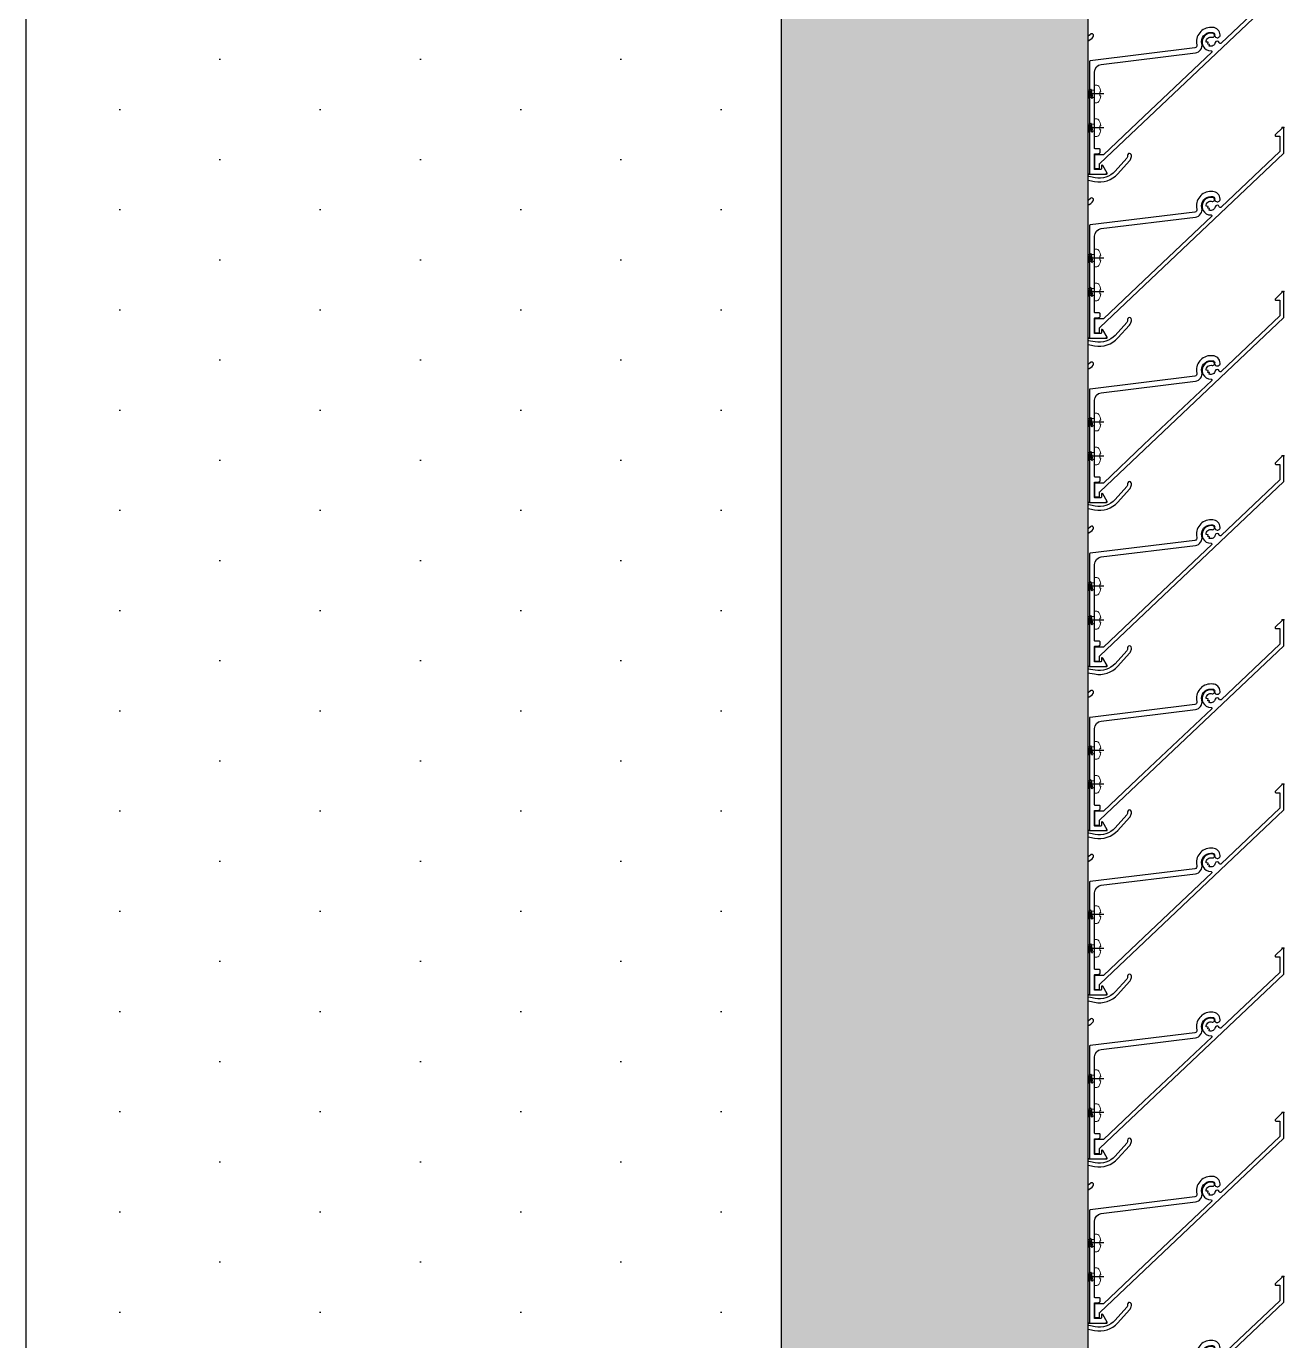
# Model space of a CAD drawing. Header units: millimetres. Extents: x 2519235 to 7246330, y 25937 to 201821.
# Drawn here: x 2752291 to 2752789, y 102419 to 102939 of the extents above; entities that cross this region are included whole.
import ezdxf

# ---------------------------------------------------------------- set-up
doc = ezdxf.new("R2010")
doc.units = ezdxf.units.MM
doc.set_wipeout_variables(frame=1)
for name, pattern in [('CENTER', [50.8, 31.75, -6.35, 6.35, -6.35]), ('DXK_LINE_DOT2', [3.9198, 1.9599, -1.9599]), ('HIDDEN', [0.375, 0.25, -0.125]), ('HIDDEN2', [4.7625, 3.175, -1.5875])]:
    doc.linetypes.add(name, pattern=pattern)
for name, color, linetype in [('000 - STRUCTURE_STEEL_ACCESORIES_MAIN_COLOR_2', 7, 'Continuous'), ('000 - STRUCTURE_STEEL_ACCESORIES_WIPEOUT_', 7, 'Continuous'), ('010 - ASPG_ACCESSORIES_HATCH_', 7, 'Continuous'), ('010 - ASPG_ACCESSORIES_MAIN_COLOR_1', 7, 'Continuous'), ('010 - ASPG_ACCESSORIES_SUB_COLOR_1', 7, 'Continuous'), ('010 - ASPG_ACCESSORIES_SUB_COLOR_2', 7, 'Continuous'), ('010 - ASPG_ACCESSORIES_SYMBOL_', 7, 'Continuous'), ('010 - ASPG_ACCESSORIES_WIPEOUT_', 7, 'Continuous'), ('010 - ASPG_EXTR_DEF_SUB', 7, 'Continuous'), ('010 - ASPG_EXTR_MAIN_COLOR_2', 7, 'Continuous'), ('010 - ASPG_FASTERN_DEF_SUB', 7, 'Continuous'), ('010 - ASPG_FASTERN_MAIN_COLOR_1', 7, 'Continuous'), ('010 - ASPG_FASTERN_SUB_COLOR_2', 7, 'Continuous'), ('010 - ASPG_FASTERN_SUB_COLOR_3', 7, 'Continuous'), ('010 - ASPG_FLASHING_HATCH_', 7, 'Continuous'), ('010 - ASPG_FLASHING_MAIN_COLOR_2', 7, 'Continuous'), ('010 - ASPG_FLASHING_MAIN_COLOR_4', 7, 'Continuous'), ('010 - ASPG_FLASHING_WIPEOUT_', 7, 'Continuous'), ('010 - ASPG_FRAMING_MAIN_COLOR_2', 7, 'Continuous'), ('010 - ASPG_FRAMING_SUB_COLOR_2', 7, 'Continuous'), ('010 - ASPG_FRAMING_WIPEOUT_', 7, 'Continuous'), ('_BOLT-M10', 7, 'Continuous'), ('_C-SC', 7, 'Continuous'), ('_Hatch', 7, 'Continuous'), ('_LOUVER-SB', 7, 'Continuous'), ('A-GLAZ-CURT', 7, 'Continuous'), ('BOLT & SCREW', 7, 'Continuous'), ('Center Line', 7, 'CENTER'), ('Xref-PLAN-106.940$0$_Beam', 7, 'Continuous')]:
    doc.layers.add(name, color=color, linetype=linetype)
doc.layers.add('12-GRID', color=7, linetype='CENTER', lineweight=13)
doc.layers.add('SCREW', color=7, linetype='Continuous', lineweight=5)
pattern_1 = [(45, (68845973.911, -106253.634), (-4.0411152545, 4.0411152545), []), (45, (68845976.6053, -106253.634), (-4.0411152545, 4.0411152545), [])]

# ---------------------------------------------------------------- blocks, each defined once
blk = doc.blocks.new('*U367')
at = {"color": 7}
for p, q in [((250, -25), (-4975, -25)), ((250, -25), (250, -144.93)), ((-4975, -30.08), (250, -30.08)), ((-4975, -35.39), (250, -35.39)), ((-4975, -134.54), (250, -134.54)), ((-4975, -139.62), (250, -139.62)), ((-4975, -144.93), (250, -144.93))]:
    blk.add_line(p, q, dxfattribs=at)
at = {"layer": 'Defpoints', "color": 7}
for p, q in [((6.35, -6.35), (-6.35, 6.35)), ((-6.35, -6.35), (6.35, 6.35)), ((0, 0), (0, -144.93))]:
    blk.add_line(p, q, dxfattribs=at)
blk = doc.blocks.new('_PP-LOUVER')
at = {"layer": '_Hatch'}
h = blk.add_hatch(dxfattribs=at)
h.set_pattern_fill('STEEL', scale=1.5)
h.set_pattern_definition([(45, (-1941.0177, -2436.031), (-3.367596, 3.367596), []), (45, (-1941.0177, -2433.6497), (-3.367596, 3.367596), [])])
h.paths.add_polyline_path([(3, 67), (3, 3, 0.414214), (13, -7), (50, -7), (50, -15), (-50, -15), (-50, -7), (-13, -7, 0.414214), (-3, 3), (-3, 67, 0.414214), (-13, 77), (-50, 77), (-50, 85), (50, 85), (50, 77), (13, 77, 0.414214)])
at = {"color": 7, "linetype": 'Continuous'}
for p, q in [((70, 135), (-70, 135)), ((-70, 135), (-70, -25)), ((70, 135), (70, -25))]:
    blk.add_line(p, q, dxfattribs=at)
at = {"color": 7, "linetype": 'DXK_LINE_DOT2'}
for p, q in [((-70, 135), (-70, -25)), ((70, 135), (-70, 135)), ((70, -25), (70, 135))]:
    blk.add_line(p, q, dxfattribs=at)
at = {"color": 7, "linetype": 'HIDDEN2'}
for p, q in [((-70, -25), (-70, -65)), ((70, -65), (70, -25)), ((-70, -30.08), (-70, -65)), ((70, -30.08), (70, -65)), ((-70, -65), (70, -65)), ((-70, -65), (70, -65))]:
    blk.add_line(p, q, dxfattribs=at)
at = {"color": 7}
blk.add_lwpolyline([(-50, 85), (50, 85), (50, 77), (13, 77, 0.414214), (3, 67), (3, 3, 0.414214), (13, -7), (50, -7), (50, -15), (-50, -15), (-50, -7), (-13, -7, 0.414214), (-3, 3), (-3, 67, 0.414214), (-13, 77), (-50, 77)], format="xyb", close=True, dxfattribs=at)
for points in [[(63, 60), (3, 60), (3, 10), (63, 10)], [(63, 60), (8, 60), (8, 10), (63, 10)]]:
    blk.add_lwpolyline(points, close=True, dxfattribs=at)
at = {"layer": '_BOLT-M10', "color": 7}
for p, q in [((0, 128.05), (0, 101.95)), ((-11.69, 115), (11.69, 115)), ((3, 42), (-3, 42)), ((8, 42), (3, 42)), ((16, 35), (-10, 35)), ((3, 28), (-3, 28)), ((8, 28), (3, 28))]:
    blk.add_line(p, q, dxfattribs=at)
blk.add_lwpolyline([(-8, 110.38), (0, 105.76), (8, 110.38), (8, 119.62), (0, 124.24), (-8, 119.62)], close=True, dxfattribs=at)
for radius in [10, 6.93]:
    blk.add_circle((0, 115), radius, dxfattribs=at)
at = {"layer": 'Defpoints', "color": 7}
for p, q in [((6.35, -6.35), (-6.35, 6.35)), ((-6.35, -6.35), (6.35, 6.35))]:
    blk.add_line(p, q, dxfattribs=at)
at = {"layer": 'Defpoints', "color": 7, "linetype": 'HIDDEN2'}
for p, q in [((0, -58.05), (0, -31.95)), ((-11.69, -45), (11.69, -45))]:
    blk.add_line(p, q, dxfattribs=at)
blk.add_lwpolyline([(-8, -40.38), (0, -35.76), (8, -40.38), (8, -49.62), (0, -54.24), (-8, -49.62)], close=True, dxfattribs=at)
for radius in [10, 6.93]:
    blk.add_circle((0, -45), radius, dxfattribs=at)
blk = doc.blocks.new('DPA_Curved type C_Left - Curved Type C_Left-31496685-ENTRANCE 1 - LOWER ROOF LEVEL PLAN')
at = {"layer": 'A-GLAZ-CURT', "color": 7}
for p, q in [((750, 0), (-699.99, 0)), ((-699.99, 0), (750, 0))]:
    blk.add_line(p, q, dxfattribs=at)
blk = doc.blocks.new('Xref-PLAN-106.940')
at = {"layer": 'Xref-PLAN-106.940$0$_Beam', "color": 7}
for p, q in [((153369.18, 15158.4), (153369.18, 6933.4)), ((153669.18, 15158.4), (153669.18, 6933.4))]:
    blk.add_line(p, q, dxfattribs=at)
blk = doc.blocks.new('A$C6d15e31b')
at = {"color": 7}
blk.add_blockref('Xref-PLAN-106.940', (-135619.34, -23258.4), dxfattribs=at)
at = {"layer": '_C-SC', "color": 7, "xscale": -1.000000000000002, "rotation": 90}
blk.add_blockref('_PP-LOUVER', (17899.84, -16025), dxfattribs=at)
at = {"layer": '_LOUVER-SB', "color": 7, "xscale": -1.000000000000002, "rotation": 90}
blk.add_blockref('*U367', (17899.84, -16025), dxfattribs=at)
at = {"layer": 'A-GLAZ-CURT', "color": 7, "rotation": 90}
blk.add_blockref('DPA_Curved type C_Left - Curved Type C_Left-31496685-ENTRANCE 1 - LOWER ROOF LEVEL PLAN', (18049.85, -15875), dxfattribs=at)
blk = doc.blocks.new('PZG35-9D5')
at = {"layer": 'Center Line', "color": 7}
blk.add_line((0, 3.73), (0, -10.53), dxfattribs=at)
at = {"layer": 'SCREW', "color": 7}
for p, q in [((-1.4, 0), (-1.4, -1.09)), ((1.4, 0), (1.4, -0.59)), ((-1.85, -1.4), (1.85, -0.9)), ((-1.85, -1.4), (-1.4, -1.09)), ((-1.85, -1.4), (-1.4, -1.71)), ((-1.85, -2.7), (1.85, -2.2)), ((-1.85, -2.7), (-1.4, -2.39)), ((-1.85, -2.7), (-1.4, -3.01)), ((-1.85, -4), (-1.4, -3.69)), ((-1.85, -4), (-0.99, -3.88)), ((-1.85, -4), (-1.4, -4.31)), ((-1.4, -1.09), (1.4, -0.59)), ((-1.4, -1.71), (1.4, -1.21)), ((-1.4, -1.71), (-1.4, -2.39)), ((-1.4, -2.39), (1.4, -1.89)), ((-1.4, -3.01), (1.4, -2.51)), ((-1.4, -3.01), (-1.4, -3.69)), ((-1.4, -3.69), (-0.84, -3.59)), ((-1.4, -4.31), (-1.18, -4.27)), ((-1.4, -4.31), (-1.4, -8.1)), ((0.56, -3.34), (1.4, -3.19)), ((0.71, -3.65), (1.85, -3.5)), ((0.71, -3.93), (1.4, -3.81)), ((0.71, -4.61), (1.4, -4.49)), ((0.71, -4.95), (1.85, -4.8)), ((0.71, -5.23), (1.4, -5.11)), ((1.85, -0.9), (1.4, -0.59)), ((1.85, -0.9), (1.4, -1.21)), ((1.4, -1.21), (1.4, -1.89)), ((1.85, -2.2), (1.4, -1.89)), ((1.85, -2.2), (1.4, -2.51)), ((1.4, -2.51), (1.4, -3.19)), ((1.85, -3.5), (1.4, -3.19)), ((1.85, -3.5), (1.4, -3.81)), ((1.4, -3.81), (1.4, -4.49)), ((1.85, -4.8), (1.4, -4.49)), ((1.85, -4.8), (1.4, -5.11)), ((1.4, -5.11), (1.4, -8.1)), ((0, -9.5), (-1.4, -8.1)), ((0, -9.5), (1.4, -8.1))]:
    blk.add_line(p, q, dxfattribs=at)
blk.add_lwpolyline([(0, -9.5), (0.71, -5.23), (0.71, -3.6, 0.417657), (0.41, -3.3, 0.108102), (-0.84, -3.59), (-1.4, -4.7)], format="xyb", dxfattribs=at)
blk = doc.blocks.new('*U2951')
at = {"layer": 'SCREW', "color": 7}
blk.add_lwpolyline([(3.03, 1.78, 0.09906), (0.8, 2.55), (0.8, 2.27), (-0.8, 2.27), (-0.8, 2.55, 0.09906), (-3.03, 1.78, 0.266588), (-3.5, 0.96), (-3.5, 0.2, 0.414214), (-3.3, 0), (3.3, 0, 0.414214), (3.5, 0.2), (3.5, 0.96, 0.266588)], format="xyb", close=True, dxfattribs=at)
blk.add_blockref('PZG35-9D5', (0, 0), dxfattribs=at)
blk = doc.blocks.new('*U2950')
at = {"color": 7}
blk.add_point((0, 0), dxfattribs=at)
at = {"layer": '010 - ASPG_ACCESSORIES_MAIN_COLOR_1', "color": 7}
blk.add_lwpolyline([(-39.7, -0.6, 0.414214), (-40, -0.9), (-40, -7.37, 0.57735), (-39.65, -7.57), (-36.64, -5.83, 0.767327), (-36.79, -5.3), (-37.9, -5.3, -0.414214), (-38.2, -5), (-38.2, -2.8, -0.414214), (-38, -2.6), (-32.18, -2.6, -0.388879), (-31.98, -2.78), (-31.85, -4.34, 0.388879), (-31.35, -4.8), (-30.3, -4.8, 0.414214), (-30, -4.5), (-30, -2.9, -0.414214), (-29.7, -2.6), (0.41, -2.6, -0.378969), (3.39, -5.24), (7.95, -42.52, 0.446593), (11.62, -45.08, -0.489802), (16.08, -48.68), (16.06, -49.36, -0.18248), (15.8, -50.02, -0.267949), (15.33, -50.17, 1.122115), (15.1, -52.34, 0.405004), (18.06, -49.4), (18.08, -48.72, 0.489805), (11.16, -43.13, -0.446597), (9.94, -42.28), (4.87, -0.85, 0.364176), (4.57, -0.6)], format="xyb", close=True, dxfattribs=at)
at = {"layer": '010 - ASPG_EXTR_DEF_SUB', "color": 7}
for p in [(-40, -0.5), (43.44, -76.9), (43.44, -77.5)]:
    blk.add_point(p, dxfattribs=at)
at = {"layer": '010 - ASPG_EXTR_MAIN_COLOR_2', "color": 7}
blk.add_lwpolyline([(11.37, -48.15), (11.47, -47.44), (12.18, -47.56), (12.29, -46.79, -0.535538), (14.19, -49.17, 0.991572), (15.66, -49.58, 1.157025), (8.79, -48.77, -0.688558), (8.27, -48.99), (-17.14, -22.17), (-32.34, -6.13), (-32.34, -2.9, 0.414312), (-32.64, -2.6), (-37.54, -2.6, 0.414116), (-37.84, -2.9), (-37.84, -4.3, 0.414214), (-37.54, -4.6), (-35.99, -4.6, -0.205895), (-35.77, -4.69), (33.23, -77.5), (43.14, -77.5, 0.668179), (43.36, -76.99), (40.52, -74.15, 0.668179), (40.01, -74.36), (40.01, -76), (33.87, -76), (11.86, -52.78, -0.558354), (12.08, -51.95, 0.766275), (12.04, -50.39, -0.438583), (10.71, -48.05)], format="xyb", close=True, dxfattribs=at)
at = {"layer": 'SCREW', "color": 7, "rotation": 180}
for p in [(-21.65, -2.5), (-8.24, -2.5)]:
    blk.add_blockref('*U2951', p, dxfattribs=at)
blk = doc.blocks.new('*U1455')
at = {"color": 7}
blk.add_wipeout([(1617.3, 4), (60, 4), (60, 69.3), (1617.3, 69.3)], dxfattribs=at).dxf.layer = '010 - ASPG_FRAMING_WIPEOUT_'
at = {"layer": '010 - ASPG_FRAMING_MAIN_COLOR_2', "color": 7}
blk.add_lwpolyline([(1587.3, 69.3), (90, 69.3), (90, 6), (1587.3, 6)], close=True, dxfattribs=at)
at = {"layer": '010 - ASPG_FRAMING_SUB_COLOR_2', "color": 7}
for points in [[(1617.3, 4), (60, 4), (60, 69.3), (1617.3, 69.3)], [(60, 2), (60, 4), (1617.3, 4), (1617.3, 2)]]:
    blk.add_lwpolyline(points, close=True, dxfattribs=at)
at = {"color": 7, "rotation": 180}
for p in [(667.3, 69.3), (732.3, 69.3), (797.3, 69.3), (862.3, 69.3), (927.3, 69.3), (992.3, 69.3), (1057.3, 69.3), (1122.3, 69.3), (1187.3, 69.3)]:
    blk.add_blockref('*U2950', p, dxfattribs=at)
blk = doc.blocks.new('*U2952')
at = {"layer": '12-GRID', "color": 7, "linetype": 'CENTER'}
for p, q in [((0, -6.2), (0, 2.2)), ((-4.2, -2), (4.2, -2))]:
    blk.add_line(p, q, dxfattribs=at)
at = {"layer": 'BOLT & SCREW', "color": 7}
for p, q in [((-0.55, -1.77), (-1.77, -1.56)), ((-0.55, -2.23), (-1.77, -2.44)), ((-0.46, -1.77), (-0.88, -1.56)), ((-0.46, -2.23), (-0.88, -2.44)), ((-0.23, -1.45), (-0.44, -0.23)), ((-0.23, -1.54), (-0.44, -1.12)), ((-0.23, -2.46), (-0.44, -2.88)), ((-0.23, -2.55), (-0.44, -3.77)), ((0.23, -1.45), (0.44, -0.23)), ((0.23, -1.54), (0.44, -1.12)), ((0.44, -2.88), (0.23, -2.46)), ((0.23, -2.55), (0.44, -3.77)), ((0.46, -1.77), (0.88, -1.56)), ((0.46, -2.23), (0.88, -2.44)), ((0.55, -1.77), (1.77, -1.56)), ((0.55, -2.23), (1.77, -2.44))]:
    blk.add_line(p, q, dxfattribs=at)
for points in [[(-1.77, -1.56), (-0.88, -1.56, 0.414214), (-0.44, -1.12), (-0.44, -0.23), (0.44, -0.23), (0.44, -1.12, 0.414214), (0.88, -1.56), (1.77, -1.56), (1.77, -2.44), (0.88, -2.44, 0.414214), (0.44, -2.88), (0.44, -3.77), (-0.44, -3.77), (-0.44, -2.88, 0.414214), (-0.88, -2.44), (-1.77, -2.44)], [(0.23, -2.46, -0.414214), (0.46, -2.23), (0.55, -2.23), (0.55, -1.77), (0.46, -1.77, -0.414214), (0.23, -1.54), (0.23, -1.45), (-0.23, -1.45), (-0.23, -1.54, -0.414214), (-0.46, -1.77), (-0.55, -1.77), (-0.55, -2.23), (-0.46, -2.23, -0.414214), (-0.23, -2.46), (-0.23, -2.55), (0.23, -2.55)]]:
    blk.add_lwpolyline(points, format="xyb", close=True, dxfattribs=at)
blk.add_circle((0, -2), 3.5, dxfattribs=at)
blk = doc.blocks.new('*U2422')
at = {"layer": '010 - ASPG_EXTR_DEF_SUB', "color": 7}
for p in [(390, 0), (455, 0), (520, 0), (585, 0), (650, 0), (715, 0), (780, 0), (845, 0)]:
    blk.add_point(p, dxfattribs=at)
at = {"layer": '010 - ASPG_EXTR_MAIN_COLOR_2', "color": 7}
for points in [[(379.8, 14.29, -0.014998), (386.92, 21.45, -0.738349), (389.92, 19.76, 0.004917), (386.81, 4.8, 0.263611), (389.88, -4.46), (395, -9.08, 0.125884), (396.27, -9.75, 0.044275), (397.09, -9.87, 1.107655), (397.13, -8.33, -0.215596), (396.02, -7.99), (390.89, -3.35, -0.263611), (388.28, 4.51, -0.004855), (391.34, 19.26, 0.23396), (390.82, 21.95, -0.24081), (390.71, 24.9, -0.104157), (390.78, 25), (392.99, 26.93, -0.229021), (395.7, 26.89, -0.381721), (400.27, 9.07, 0.977382), (401.62, 8.41, 0.361105), (397.41, 27.5, -0.496126), (397.44, 30.69, 0.003188), (399.06, 31.9, -0.002827), (400.56, 33.07, 0.077048), (433.74, 68.44, -0.247674), (433.99, 68.57), (435.98, 68.57, -0.044131), (436.47, 68.5, -0.125846), (438.96, 67.21, -0.098851), (439.82, 66.03, -0.205828), (439.79, 61.2, -0.115116), (436.37, 57.18, 0.822373), (437.46, 56.1, 0.109185), (441.15, 60.56, 0.208323), (441.19, 66.64, 0.100528), (439.97, 68.32, 0.145116), (436.29, 70.07), (420.76, 70.07, 0.433659), (420.46, 69.75), (420.84, 63.96, 0.082069), (420.86, 63.87, 0.720654), (422.33, 63.97, 0.079224), (422.34, 64.07), (422.07, 68.14, -0.433659), (422.47, 68.57), (430.86, 68.57, -0.607385), (431.35, 67.62, -0.045829), (412.78, 45.76, -0.560492), (412.29, 45.89, 0.31786), (409.21, 48.24, 0.953288), (409.08, 46.72, -2.423004), (407.26, 44.89, 0.952315), (405.74, 44.76, 0.300821), (407.89, 41.76, -0.560492), (407.98, 41.25, -0.019425), (398.62, 33.46, -0.552501), (398.15, 33.64, 0.344461), (394.99, 36.3, 0.952015), (394.86, 34.78, -2.423186), (393.04, 32.95, 0.952015), (391.52, 32.82, 0.2854), (393.49, 29.89, -0.553378), (393.56, 29.38, 0.030674), (378.46, 15.06, 0.4171)], [(913.56, 29.38, 0.030674), (898.46, 15.06, 0.4171), (899.11, 5.27, 0.935553), (900.1, 6.41, -0.43441), (899.8, 14.29, -0.014998), (906.92, 21.45, -0.738349)]]:
    blk.add_lwpolyline(points, format="xyb", dxfattribs=at)
for points in [[(485.76, 70.07, 0.433659), (485.46, 69.75), (485.84, 63.96, 0.082069), (485.86, 63.87, 0.720654), (487.33, 63.97, 0.079224), (487.34, 64.07), (487.07, 68.14, -0.433659), (487.47, 68.57), (495.86, 68.57, -0.607385), (496.35, 67.62, -0.045829), (477.78, 45.76, -0.560492), (477.29, 45.89, 0.31786), (474.21, 48.24, 0.953288), (474.08, 46.72, -2.423004), (472.26, 44.89, 0.952315), (470.74, 44.76, 0.300821), (472.89, 41.76, -0.560492), (472.98, 41.25, -0.019425), (463.62, 33.46, -0.552501), (463.15, 33.64, 0.344461), (459.99, 36.3, 0.952015), (459.86, 34.78, -2.423186), (458.04, 32.95, 0.952015), (456.52, 32.82, 0.2854), (458.49, 29.89, -0.553378), (458.56, 29.38, 0.030674), (443.46, 15.06, 0.4171), (444.11, 5.27, 0.935553), (445.1, 6.41, -0.43441), (444.8, 14.29, -0.014998), (451.92, 21.45, -0.738349), (454.92, 19.76, 0.004917), (451.81, 4.8, 0.263611), (454.88, -4.46), (460, -9.08, 0.125884), (461.27, -9.75, 0.044275), (462.09, -9.87, 1.107655), (462.13, -8.33, -0.215596), (461.02, -7.99), (455.89, -3.35, -0.263611), (453.28, 4.51, -0.004855), (456.34, 19.26, 0.23396), (455.82, 21.95, -0.24081), (455.71, 24.9, -0.104157), (455.78, 25), (457.99, 26.93, -0.229021), (460.7, 26.89, -0.381721), (465.27, 9.07, 0.977382), (466.62, 8.41, 0.361105), (462.41, 27.5, -0.496126), (462.44, 30.69, 0.003188), (464.06, 31.9, -0.002827), (465.56, 33.07, 0.077048), (498.74, 68.44, -0.247674), (498.99, 68.57), (500.98, 68.57, -0.044131), (501.47, 68.5, -0.125846), (503.96, 67.21, -0.098851), (504.82, 66.03, -0.205828), (504.79, 61.2, -0.115116), (501.37, 57.18, 0.822373), (502.46, 56.1, 0.109185), (506.15, 60.56, 0.208323), (506.19, 66.64, 0.100528), (504.97, 68.32, 0.145116), (501.29, 70.07)], [(550.76, 70.07, 0.433659), (550.46, 69.75), (550.84, 63.96, 0.082069), (550.86, 63.87, 0.720654), (552.33, 63.97, 0.079224), (552.34, 64.07), (552.07, 68.14, -0.433659), (552.47, 68.57), (560.86, 68.57, -0.607385), (561.35, 67.62, -0.045829), (542.78, 45.76, -0.560492), (542.29, 45.89, 0.31786), (539.21, 48.24, 0.953288), (539.08, 46.72, -2.423004), (537.26, 44.89, 0.952315), (535.74, 44.76, 0.300821), (537.89, 41.76, -0.560492), (537.98, 41.25, -0.019425), (528.62, 33.46, -0.552501), (528.15, 33.64, 0.344461), (524.99, 36.3, 0.952015), (524.86, 34.78, -2.423186), (523.04, 32.95, 0.952015), (521.52, 32.82, 0.2854), (523.49, 29.89, -0.553378), (523.56, 29.38, 0.030674), (508.46, 15.06, 0.4171), (509.11, 5.27, 0.935553), (510.1, 6.41, -0.43441), (509.8, 14.29, -0.014998), (516.92, 21.45, -0.738349), (519.92, 19.76, 0.004917), (516.81, 4.8, 0.263611), (519.88, -4.46), (525, -9.08, 0.125884), (526.27, -9.75, 0.044275), (527.09, -9.87, 1.107655), (527.13, -8.33, -0.215596), (526.02, -7.99), (520.89, -3.35, -0.263611), (518.28, 4.51, -0.004855), (521.34, 19.26, 0.23396), (520.82, 21.95, -0.24081), (520.71, 24.9, -0.104157), (520.78, 25), (522.99, 26.93, -0.229021), (525.7, 26.89, -0.381721), (530.27, 9.07, 0.977382), (531.62, 8.41, 0.361105), (527.41, 27.5, -0.496126), (527.44, 30.69, 0.003188), (529.06, 31.9, -0.002827), (530.56, 33.07, 0.077048), (563.74, 68.44, -0.247674), (563.99, 68.57), (565.98, 68.57, -0.044131), (566.47, 68.5, -0.125846), (568.96, 67.21, -0.098851), (569.82, 66.03, -0.205828), (569.79, 61.2, -0.115116), (566.37, 57.18, 0.822373), (567.46, 56.1, 0.109185), (571.15, 60.56, 0.208323), (571.19, 66.64, 0.100528), (569.97, 68.32, 0.145116), (566.29, 70.07)], [(615.76, 70.07, 0.433659), (615.46, 69.75), (615.84, 63.96, 0.082069), (615.86, 63.87, 0.720654), (617.33, 63.97, 0.079224), (617.34, 64.07), (617.07, 68.14, -0.433659), (617.47, 68.57), (625.86, 68.57, -0.607385), (626.35, 67.62, -0.045829), (607.78, 45.76, -0.560492), (607.29, 45.89, 0.31786), (604.21, 48.24, 0.953288), (604.08, 46.72, -2.423004), (602.26, 44.89, 0.952315), (600.74, 44.76, 0.300821), (602.89, 41.76, -0.560492), (602.98, 41.25, -0.019425), (593.62, 33.46, -0.552501), (593.15, 33.64, 0.344461), (589.99, 36.3, 0.952015), (589.86, 34.78, -2.423186), (588.04, 32.95, 0.952015), (586.52, 32.82, 0.2854), (588.49, 29.89, -0.553378), (588.56, 29.38, 0.030674), (573.46, 15.06, 0.4171), (574.11, 5.27, 0.935553), (575.1, 6.41, -0.43441), (574.8, 14.29, -0.014998), (581.92, 21.45, -0.738349), (584.92, 19.76, 0.004917), (581.81, 4.8, 0.263611), (584.88, -4.46), (590, -9.08, 0.125884), (591.27, -9.75, 0.044275), (592.09, -9.87, 1.107655), (592.13, -8.33, -0.215596), (591.02, -7.99), (585.89, -3.35, -0.263611), (583.28, 4.51, -0.004855), (586.34, 19.26, 0.23396), (585.82, 21.95, -0.24081), (585.71, 24.9, -0.104157), (585.78, 25), (587.99, 26.93, -0.229021), (590.7, 26.89, -0.381721), (595.27, 9.07, 0.977382), (596.62, 8.41, 0.361105), (592.41, 27.5, -0.496126), (592.44, 30.69, 0.003188), (594.06, 31.9, -0.002827), (595.56, 33.07, 0.077048), (628.74, 68.44, -0.247674), (628.99, 68.57), (630.98, 68.57, -0.044131), (631.47, 68.5, -0.125846), (633.96, 67.21, -0.098851), (634.82, 66.03, -0.205828), (634.79, 61.2, -0.115116), (631.37, 57.18, 0.822373), (632.46, 56.1, 0.109185), (636.15, 60.56, 0.208323), (636.19, 66.64, 0.100528), (634.97, 68.32, 0.145116), (631.29, 70.07)], [(680.76, 70.07, 0.433659), (680.46, 69.75), (680.84, 63.96, 0.082069), (680.86, 63.87, 0.720654), (682.33, 63.97, 0.079224), (682.34, 64.07), (682.07, 68.14, -0.433659), (682.47, 68.57), (690.86, 68.57, -0.607385), (691.35, 67.62, -0.045829), (672.78, 45.76, -0.560492), (672.29, 45.89, 0.31786), (669.21, 48.24, 0.953288), (669.08, 46.72, -2.423004), (667.26, 44.89, 0.952315), (665.74, 44.76, 0.300821), (667.89, 41.76, -0.560492), (667.98, 41.25, -0.019425), (658.62, 33.46, -0.552501), (658.15, 33.64, 0.344461), (654.99, 36.3, 0.952015), (654.86, 34.78, -2.423186), (653.04, 32.95, 0.952015), (651.52, 32.82, 0.2854), (653.49, 29.89, -0.553378), (653.56, 29.38, 0.030674), (638.46, 15.06, 0.4171), (639.11, 5.27, 0.935553), (640.1, 6.41, -0.43441), (639.8, 14.29, -0.014998), (646.92, 21.45, -0.738349), (649.92, 19.76, 0.004917), (646.81, 4.8, 0.263611), (649.88, -4.46), (655, -9.08, 0.125884), (656.27, -9.75, 0.044275), (657.09, -9.87, 1.107655), (657.13, -8.33, -0.215596), (656.02, -7.99), (650.89, -3.35, -0.263611), (648.28, 4.51, -0.004855), (651.34, 19.26, 0.23396), (650.82, 21.95, -0.24081), (650.71, 24.9, -0.104157), (650.78, 25), (652.99, 26.93, -0.229021), (655.7, 26.89, -0.381721), (660.27, 9.07, 0.977382), (661.62, 8.41, 0.361105), (657.41, 27.5, -0.496126), (657.44, 30.69, 0.003188), (659.06, 31.9, -0.002827), (660.56, 33.07, 0.077048), (693.74, 68.44, -0.247674), (693.99, 68.57), (695.98, 68.57, -0.044131), (696.47, 68.5, -0.125846), (698.96, 67.21, -0.098851), (699.82, 66.03, -0.205828), (699.79, 61.2, -0.115116), (696.37, 57.18, 0.822373), (697.46, 56.1, 0.109185), (701.15, 60.56, 0.208323), (701.19, 66.64, 0.100528), (699.97, 68.32, 0.145116), (696.29, 70.07)], [(745.76, 70.07, 0.433659), (745.46, 69.75), (745.84, 63.96, 0.082069), (745.86, 63.87, 0.720654), (747.33, 63.97, 0.079224), (747.34, 64.07), (747.07, 68.14, -0.433659), (747.47, 68.57), (755.86, 68.57, -0.607385), (756.35, 67.62, -0.045829), (737.78, 45.76, -0.560492), (737.29, 45.89, 0.31786), (734.21, 48.24, 0.953288), (734.08, 46.72, -2.423004), (732.26, 44.89, 0.952315), (730.74, 44.76, 0.300821), (732.89, 41.76, -0.560492), (732.98, 41.25, -0.019425), (723.62, 33.46, -0.552501), (723.15, 33.64, 0.344461), (719.99, 36.3, 0.952015), (719.86, 34.78, -2.423186), (718.04, 32.95, 0.952015), (716.52, 32.82, 0.2854), (718.49, 29.89, -0.553378), (718.56, 29.38, 0.030674), (703.46, 15.06, 0.4171), (704.11, 5.27, 0.935553), (705.1, 6.41, -0.43441), (704.8, 14.29, -0.014998), (711.92, 21.45, -0.738349), (714.92, 19.76, 0.004917), (711.81, 4.8, 0.263611), (714.88, -4.46), (720, -9.08, 0.125884), (721.27, -9.75, 0.044275), (722.09, -9.87, 1.107655), (722.13, -8.33, -0.215596), (721.02, -7.99), (715.89, -3.35, -0.263611), (713.28, 4.51, -0.004855), (716.34, 19.26, 0.23396), (715.82, 21.95, -0.24081), (715.71, 24.9, -0.104157), (715.78, 25), (717.99, 26.93, -0.229021), (720.7, 26.89, -0.381721), (725.27, 9.07, 0.977382), (726.62, 8.41, 0.361105), (722.41, 27.5, -0.496126), (722.44, 30.69, 0.003188), (724.06, 31.9, -0.002827), (725.56, 33.07, 0.077048), (758.74, 68.44, -0.247674), (758.99, 68.57), (760.98, 68.57, -0.044131), (761.47, 68.5, -0.125846), (763.96, 67.21, -0.098851), (764.82, 66.03, -0.205828), (764.79, 61.2, -0.115116), (761.37, 57.18, 0.822373), (762.46, 56.1, 0.109185), (766.15, 60.56, 0.208323), (766.19, 66.64, 0.100528), (764.97, 68.32, 0.145116), (761.29, 70.07)], [(810.76, 70.07, 0.433659), (810.46, 69.75), (810.84, 63.96, 0.082069), (810.86, 63.87, 0.720654), (812.33, 63.97, 0.079224), (812.34, 64.07), (812.07, 68.14, -0.433659), (812.47, 68.57), (820.86, 68.57, -0.607385), (821.35, 67.62, -0.045829), (802.78, 45.76, -0.560492), (802.29, 45.89, 0.31786), (799.21, 48.24, 0.953288), (799.08, 46.72, -2.423004), (797.26, 44.89, 0.952315), (795.74, 44.76, 0.300821), (797.89, 41.76, -0.560492), (797.98, 41.25, -0.019425), (788.62, 33.46, -0.552501), (788.15, 33.64, 0.344461), (784.99, 36.3, 0.952015), (784.86, 34.78, -2.423186), (783.04, 32.95, 0.952015), (781.52, 32.82, 0.2854), (783.49, 29.89, -0.553378), (783.56, 29.38, 0.030674), (768.46, 15.06, 0.4171), (769.11, 5.27, 0.935553), (770.1, 6.41, -0.43441), (769.8, 14.29, -0.014998), (776.92, 21.45, -0.738349), (779.92, 19.76, 0.004917), (776.81, 4.8, 0.263611), (779.88, -4.46), (785, -9.08, 0.125884), (786.27, -9.75, 0.044275), (787.09, -9.87, 1.107655), (787.13, -8.33, -0.215596), (786.02, -7.99), (780.89, -3.35, -0.263611), (778.28, 4.51, -0.004855), (781.34, 19.26, 0.23396), (780.82, 21.95, -0.24081), (780.71, 24.9, -0.104157), (780.78, 25), (782.99, 26.93, -0.229021), (785.7, 26.89, -0.381721), (790.27, 9.07, 0.977382), (791.62, 8.41, 0.361105), (787.41, 27.5, -0.496126), (787.44, 30.69, 0.003188), (789.06, 31.9, -0.002827), (790.56, 33.07, 0.077048), (823.74, 68.44, -0.247674), (823.99, 68.57), (825.98, 68.57, -0.044131), (826.47, 68.5, -0.125846), (828.96, 67.21, -0.098851), (829.82, 66.03, -0.205828), (829.79, 61.2, -0.115116), (826.37, 57.18, 0.822373), (827.46, 56.1, 0.109185), (831.15, 60.56, 0.208323), (831.19, 66.64, 0.100528), (829.97, 68.32, 0.145116), (826.29, 70.07)], [(875.76, 70.07, 0.433659), (875.46, 69.75), (875.84, 63.96, 0.082069), (875.86, 63.87, 0.720654), (877.33, 63.97, 0.079224), (877.34, 64.07), (877.07, 68.14, -0.433659), (877.47, 68.57), (885.86, 68.57, -0.607385), (886.35, 67.62, -0.045829), (867.78, 45.76, -0.560492), (867.29, 45.89, 0.31786), (864.21, 48.24, 0.953288), (864.08, 46.72, -2.423004), (862.26, 44.89, 0.952315), (860.74, 44.76, 0.300821), (862.89, 41.76, -0.560492), (862.98, 41.25, -0.019425), (853.62, 33.46, -0.552501), (853.15, 33.64, 0.344461), (849.99, 36.3, 0.952015), (849.86, 34.78, -2.423186), (848.04, 32.95, 0.952015), (846.52, 32.82, 0.2854), (848.49, 29.89, -0.553378), (848.56, 29.38, 0.030674), (833.46, 15.06, 0.4171), (834.11, 5.27, 0.935553), (835.1, 6.41, -0.43441), (834.8, 14.29, -0.014998), (841.92, 21.45, -0.738349), (844.92, 19.76, 0.004917), (841.81, 4.8, 0.263611), (844.88, -4.46), (850, -9.08, 0.125884), (851.27, -9.75, 0.044275), (852.09, -9.87, 1.107655), (852.13, -8.33, -0.215596), (851.02, -7.99), (845.89, -3.35, -0.263611), (843.28, 4.51, -0.004855), (846.34, 19.26, 0.23396), (845.82, 21.95, -0.24081), (845.71, 24.9, -0.104157), (845.78, 25), (847.99, 26.93, -0.229021), (850.7, 26.89, -0.381721), (855.27, 9.07, 0.977382), (856.62, 8.41, 0.361105), (852.41, 27.5, -0.496126), (852.44, 30.69, 0.003188), (854.06, 31.9, -0.002827), (855.56, 33.07, 0.077048), (888.74, 68.44, -0.247674), (888.99, 68.57), (890.98, 68.57, -0.044131), (891.47, 68.5, -0.125846), (893.96, 67.21, -0.098851), (894.82, 66.03, -0.205828), (894.79, 61.2, -0.115116), (891.37, 57.18, 0.822373), (892.46, 56.1, 0.109185), (896.15, 60.56, 0.208323), (896.19, 66.64, 0.100528), (894.97, 68.32, 0.145116), (891.29, 70.07)]]:
    blk.add_lwpolyline(points, format="xyb", close=True, dxfattribs=at)
at = {"color": 7, "rotation": 179.999999999989}
for p in [(409.09, 42.89), (474.09, 42.89), (539.09, 42.89), (604.09, 42.89), (669.09, 42.89), (734.09, 42.89), (799.09, 42.89), (864.09, 42.89), (394.87, 30.95), (459.87, 30.95), (524.87, 30.95), (589.87, 30.95), (654.87, 30.95), (719.87, 30.95), (784.87, 30.95), (849.87, 30.95)]:
    blk.add_blockref('*U2952', p, dxfattribs=at)
blk = doc.blocks.new('W-1-PP17-ENT1_REV02_20260416-153151_PP17_ENT1_ASPG_MAIN_UPPL')
at = {"color": 7, "rotation": 270}
blk.add_blockref('*U1455', (18098, -15125), dxfattribs=at)
at = {"color": 7, "rotation": 90}
blk.add_blockref('*U2422', (18174.67, -16677.07), dxfattribs=at)
blk = doc.blocks.new('*U3382')
at = {"layer": '010 - ASPG_ACCESSORIES_SUB_COLOR_2', "color": 7}
for p, q in [((-2.08, -1.55), (-2.08, 0)), ((2.08, -1.05), (2.08, 0)), ((-2.73, -1.9), (2.73, -1.4)), ((-2.73, -1.9), (-2.08, -1.55)), ((-2.73, -1.9), (-2.08, -2.25)), ((-2.73, -3.7), (2.73, -3.2)), ((-2.73, -3.7), (-2.08, -3.35)), ((-2.73, -3.7), (-2.08, -4.05)), ((-2.73, -5.5), (2.73, -5)), ((-2.73, -5.5), (2.73, -5)), ((-2.73, -5.5), (-2.08, -5.15)), ((-2.73, -5.5), (-2.08, -5.15)), ((-2.08, -1.55), (2.08, -1.05)), ((-2.08, -2.25), (2.08, -1.75)), ((-2.08, -3.35), (-2.08, -2.25)), ((-2.08, -3.35), (2.08, -2.85)), ((-2.08, -4.05), (2.08, -3.55)), ((-2.08, -5.15), (-2.08, -4.05)), ((-2.08, -5.15), (2.08, -4.65)), ((-2.08, -5.15), (2.08, -4.65)), ((2.73, -1.4), (2.08, -1.05)), ((2.73, -1.4), (2.08, -1.75)), ((2.08, -2.85), (2.08, -1.75)), ((2.73, -3.2), (2.08, -2.85)), ((2.73, -3.2), (2.08, -3.55)), ((2.08, -4.65), (2.08, -3.55)), ((2.73, -5), (2.08, -4.65)), ((2.73, -5), (2.08, -4.65)), ((2.73, -5), (2.08, -5.35)), ((2.73, -5), (2.08, -5.35)), ((-2.73, -5.5), (-2.08, -5.85)), ((-2.73, -5.5), (-2.08, -5.85)), ((-2.73, -7.3), (2.73, -6.8)), ((-2.73, -7.3), (-2.08, -6.95)), ((-2.73, -7.3), (-2.08, -7.65)), ((-2.73, -9.1), (-2.08, -8.75)), ((-2.73, -9.1), (-1.57, -8.98)), ((-2.73, -9.1), (-2.08, -9.45)), ((-2.08, -5.85), (2.08, -5.35)), ((-2.08, -5.85), (2.08, -5.35)), ((-2.08, -6.95), (-2.08, -5.85)), ((-2.08, -6.95), (-2.08, -5.85)), ((-2.08, -6.95), (2.08, -6.45)), ((-2.08, -7.65), (2.08, -7.15)), ((-2.08, -8.75), (-2.08, -7.65)), ((-2.08, -8.75), (-1.06, -8.61)), ((-2.08, -9.45), (-1.63, -9.39)), ((-2.08, -10.55), (-2.08, -9.45)), ((0.43, -8.44), (2.08, -8.25)), ((0.71, -8.78), (2.73, -8.6)), ((0.71, -9.1), (2.08, -8.95)), ((0.71, -10.21), (2.08, -10.05)), ((0.71, -10.58), (2.73, -10.4)), ((2.08, -6.45), (2.08, -5.35)), ((2.08, -6.45), (2.08, -5.35)), ((2.73, -6.8), (2.08, -6.45)), ((2.73, -6.8), (2.08, -7.15)), ((2.08, -8.25), (2.08, -7.15)), ((2.73, -8.6), (2.08, -8.25)), ((2.73, -8.6), (2.08, -8.95)), ((2.08, -10.05), (2.08, -8.95)), ((2.73, -10.4), (2.08, -10.05)), ((2.73, -10.4), (2.08, -10.75)), ((-2.73, -10.9), (-2.08, -10.55)), ((-2.73, -10.9), (-1.84, -10.81)), ((-2.73, -10.9), (-2.08, -11.25)), ((-2.08, -10.55), (-1.8, -10.51)), ((-2.08, -11.25), (-1.91, -11.23)), ((-2.08, -12.4), (-2.08, -11.25)), ((-2.08, -12.4), (-2.08, -15.6)), ((0, -17.2), (-2.08, -15.6)), ((0, -17.2), (2.08, -15.6)), ((0.71, -10.9), (2.08, -10.75)), ((2.08, -10.75), (2.08, -15.6))]:
    blk.add_line(p, q, dxfattribs=at)
blk.add_lwpolyline([(0, -17.2), (0.71, -11.46), (0.71, -8.74, 0.417657), (0.41, -8.44, 0.070993), (-1.53, -8.73), (-2.08, -12.4)], format="xyb", dxfattribs=at)
at = {"layer": '010 - ASPG_ACCESSORIES_SYMBOL_', "color": 7, "linetype": 'CENTER'}
blk.add_line((0, 6.14), (0, -18.2), dxfattribs=at)
at = {"layer": '010 - ASPG_FASTERN_MAIN_COLOR_1', "color": 7}
for p, q in [((3.13, 5.45), (-3.13, 5.45)), ((-5.5, 0.55), (-5.5, 0)), ((5.5, 0), (-5.5, 0)), ((-5.2, 0.85), (-4.17, 1.2)), ((5.2, 0.85), (-5.2, 0.85)), ((-4.17, 5.05), (-4.17, 1.2)), ((4.17, 1.2), (-4.17, 1.2)), ((-2.58, 0.85), (-2.08, 1.2)), ((-2.08, 5.05), (-2.08, 1.2)), ((2.08, 5.05), (2.08, 1.2)), ((2.45, 0.85), (2.08, 1.2)), ((4.17, 5.05), (4.17, 1.2)), ((5.2, 0.85), (4.17, 1.2)), ((5.5, 0.55), (5.5, 0))]:
    blk.add_line(p, q, dxfattribs=at)
for centre, radius, start, end in [((-3.13, 3.89), 1.56, 48.0171, 131.9829), ((0, -0.18), 5.63, 68.2799, 111.7201), ((3.13, 3.89), 1.56, 48.0171, 131.9829), ((-5.2, 0.55), 0.3, 90, 180), ((5.2, 0.55), 0.3, 0, 90)]:
    blk.add_arc(centre, radius, start, end, dxfattribs=at)
blk = doc.blocks.new('G$C7D677D58')
at = {"layer": '010 - ASPG_FASTERN_MAIN_COLOR_1'}
h = blk.add_hatch(dxfattribs=at)
h.set_pattern_fill('ANSI35', scale=0.02, angle=280.6768, style=0)
h.set_pattern_definition([(145.676841, (67.453535, -13.0942606), (0.00281929957, 0.00412935224), []), (145.676841, (67.4500606, -13.0949156), (0.00281929957, 0.00412935224), [0.00625, -0.00125, 0, -0.00125])])
h.paths.add_polyline_path([(0.02989, 0.01545), (0.02447, 0.01545), (0.02447, 0.00055), (0.02989, 0.00055)])
at = {"layer": '010 - ASPG_FASTERN_DEF_SUB', "color": 7, "ltscale": 0.1}
blk.add_line((0.03829, 0.008), (0, 0.008, 0), dxfattribs=at)
at = {"layer": '010 - ASPG_FASTERN_MAIN_COLOR_1', "color": 7}
for p, q in [((0.01327, 0, 0), (0.01327, 0.016, 0)), ((0.01327, 0.016, 0), (0.01447, 0.016, 0)), ((0.01447, 0.016, 0), (0.01447, 0, 0)), ((0.02989, 0), (0.02989, 0.016)), ((0.02989, 0.016), (0.03109, 0.016)), ((0.03109, 0.016), (0.03109, 0)), ((0.0024, 0.012, 0), (0.0016, 0.0112, 0)), ((0.0016, 0.0048, 0), (0.0016, 0.0112, 0)), ((0.00687, 0.0112, 0), (0.0016, 0.0112, 0)), ((0.00687, 0.012, 0), (0.0024, 0.012, 0)), ((0.00687, 0.0028, 0), (0.00687, 0.0132, 0)), ((0.01247, 0.01493, 0), (0.00767, 0.01493, 0)), ((0.01247, 0.01146, 0), (0.00767, 0.01146, 0)), ((0.01327, 0.0028, 0), (0.01327, 0.0132, 0)), ((0.03109, 0.00107), (0.03109, 0.01493)), ((0.03589, 0.01493), (0.03109, 0.01493)), ((0.03589, 0.01146), (0.03109, 0.01146)), ((0.03669, 0.0028), (0.03669, 0.0132)), ((0.00687, 0.0048, 0), (0.0016, 0.0048, 0)), ((0.0024, 0.004, 0), (0.0016, 0.0048, 0)), ((0.00687, 0.004, 0), (0.0024, 0.004, 0)), ((0.01247, 0.00454, 0), (0.00767, 0.00454, 0)), ((0.01247, 0.00107, 0), (0.00767, 0.00107, 0)), ((0.01447, 0, 0), (0.01327, 0, 0)), ((0.03109, 0), (0.02989, 0)), ((0.03589, 0.00454), (0.03109, 0.00454)), ((0.03589, 0.00107), (0.03109, 0.00107))]:
    blk.add_line(p, q, dxfattribs=at)
at = {"layer": '010 - ASPG_FASTERN_MAIN_COLOR_1', "color": 7, "elevation": 0}
for points in [[(0.00767, 0.01493, 0.46188), (0.00767, 0.01146, 0.23094), (0.00767, 0.00454, 0.46188), (0.00767, 0.00107)], [(0.01247, 0.01493, -0.46188), (0.01247, 0.01146, -0.23094), (0.01247, 0.00454, -0.46188), (0.01247, 0.00107)], [(0.03589, 0.01493, -0.46188), (0.03589, 0.01146, -0.23094), (0.03589, 0.00454, -0.46188), (0.03589, 0.00107)]]:
    blk.add_lwpolyline(points, format="xyb", dxfattribs=at)
at = {"layer": '010 - ASPG_FASTERN_MAIN_COLOR_1', "color": 7}
blk.add_lwpolyline([(0.02989, 0.01545), (0.02447, 0.01545), (0.02447, 0.00055), (0.02989, 0.00055)], close=True, dxfattribs=at)
at = {"layer": '010 - ASPG_FASTERN_SUB_COLOR_2', "color": 7, "linetype": 'HIDDEN'}
for p, q in [((0.02989, 0.012), (0.01447, 0.012, 0)), ((0.02989, 0.0112), (0.01447, 0.0112, 0)), ((0.02989, 0.0048), (0.01447, 0.0048, 0)), ((0.02989, 0.004), (0.01447, 0.004, 0))]:
    blk.add_line(p, q, dxfattribs=at)
blk = doc.blocks.new('010 - ASPG_ACCESSORIES_BRACKET_FOR_FRAME_TYPE-1_CUT-VIEW')
at = {"color": 7}
blk.add_wipeout([(0, 25), (0, 0), (40, 0), (40, 3), (3, 3), (3, 25)], dxfattribs=at).dxf.layer = '010 - ASPG_ACCESSORIES_WIPEOUT_'
at = {"layer": '010 - ASPG_ACCESSORIES_HATCH_'}
h = blk.add_hatch(dxfattribs=at)
h.set_pattern_fill('ANSI32', scale=0.03)
h.set_pattern_definition(pattern_1)
h.paths.add_polyline_path([(1.45, 16.09), (1.1, 16.73), (0.75, 16.09), (0, 16.09), (0, 25), (3, 25), (2.98, 16.09)])
h = blk.add_hatch(dxfattribs=at)
h.set_pattern_fill('ANSI32', scale=0.03)
h.set_pattern_definition(pattern_1)
h.paths.add_polyline_path([(0, 0), (0, 11.78), (0.18, 11.92), (1.25, 11.92), (1.6, 11.27), (1.95, 11.92), (3, 11.92), (3, 3), (19.7, 3), (19.7, 0)])
h = blk.add_hatch(dxfattribs=at)
h.set_pattern_fill('ANSI32', scale=0.03)
h.set_pattern_definition(pattern_1)
h.paths.add_polyline_path([(28.7, 0), (28.7, 3), (40, 3), (40, 0)])
at = {"layer": '010 - ASPG_ACCESSORIES_MAIN_COLOR_1', "color": 7}
blk.add_lwpolyline([(0, 25), (0, 0), (40, 0), (40, 3), (3, 3), (3, 25)], close=True, dxfattribs=at)
at = {"layer": '010 - ASPG_ACCESSORIES_SUB_COLOR_1', "color": 7}
for points in [[(1.45, 16.09), (1.1, 16.73), (0.75, 16.09), (0, 16.09), (0, 25), (3, 25), (2.98, 16.09)], [(0, 0), (0, 11.78), (0.18, 11.92), (1.25, 11.92), (1.6, 11.27), (1.95, 11.92), (3, 11.92), (3, 3), (19.7, 3), (19.7, 0)], [(28.7, 0), (28.7, 3), (40, 3), (40, 0)]]:
    blk.add_lwpolyline(points, close=True, dxfattribs=at)
blk = doc.blocks.new('G$CF155826C')
at = {"layer": '010 - ASPG_FASTERN_DEF_SUB', "color": 7, "ltscale": 0.1}
blk.add_line((0, 0.008), (0.03829, 0.008, 0), dxfattribs=at)
at = {"layer": '010 - ASPG_FASTERN_MAIN_COLOR_1', "color": 7}
for p, q in [((0.0072, 0.016), (0.0072, 0)), ((0.0084, 0.016), (0.0072, 0.016)), ((0.0084, 0), (0.0084, 0.016)), ((0.02382, 0.016, 0), (0.02382, 0, 0)), ((0.02502, 0.016, 0), (0.02382, 0.016, 0)), ((0.02502, 0, 0), (0.02502, 0.016, 0)), ((0.0016, 0.0028), (0.0016, 0.0132)), ((0.0024, 0.01493), (0.0072, 0.01493)), ((0.0024, 0.01146), (0.0072, 0.01146)), ((0.0072, 0.00107), (0.0072, 0.01493)), ((0.02502, 0.0028, 0), (0.02502, 0.0132, 0)), ((0.02582, 0.01493, 0), (0.03062, 0.01493, 0)), ((0.02582, 0.01146, 0), (0.03062, 0.01146, 0)), ((0.03142, 0.0028, 0), (0.03142, 0.0132, 0)), ((0.03142, 0.012, 0), (0.03589, 0.012, 0)), ((0.03142, 0.0112, 0), (0.03669, 0.0112, 0)), ((0.03589, 0.012, 0), (0.03669, 0.0112, 0)), ((0.03669, 0.0048, 0), (0.03669, 0.0112, 0)), ((0.0024, 0.00454), (0.0072, 0.00454)), ((0.0024, 0.00107), (0.0072, 0.00107)), ((0.0072, 0), (0.0084, 0)), ((0.02382, 0, 0), (0.02502, 0, 0)), ((0.02582, 0.00454, 0), (0.03062, 0.00454, 0)), ((0.02582, 0.00107, 0), (0.03062, 0.00107, 0)), ((0.03142, 0.0048, 0), (0.03669, 0.0048, 0)), ((0.03142, 0.004, 0), (0.03589, 0.004, 0)), ((0.03589, 0.004, 0), (0.03669, 0.0048, 0))]:
    blk.add_line(p, q, dxfattribs=at)
at = {"layer": '010 - ASPG_FASTERN_MAIN_COLOR_1', "color": 7, "elevation": 0}
for points in [[(0.0024, 0.01493, 0.46188), (0.0024, 0.01146, 0.23094), (0.0024, 0.00454, 0.46188), (0.0024, 0.00107)], [(0.02582, 0.01493, 0.46188), (0.02582, 0.01146, 0.23094), (0.02582, 0.00454, 0.46188), (0.02582, 0.00107)], [(0.03062, 0.01493, -0.46188), (0.03062, 0.01146, -0.23094), (0.03062, 0.00454, -0.46188), (0.03062, 0.00107)]]:
    blk.add_lwpolyline(points, format="xyb", dxfattribs=at)
at = {"layer": '010 - ASPG_FASTERN_SUB_COLOR_3', "color": 7, "linetype": 'HIDDEN'}
for p, q in [((0.0084, 0.012), (0.02382, 0.012, 0)), ((0.0084, 0.0112), (0.02382, 0.0112, 0)), ((0.0084, 0.0048), (0.02382, 0.0048, 0)), ((0.0084, 0.004), (0.02382, 0.004, 0))]:
    blk.add_line(p, q, dxfattribs=at)
blk = doc.blocks.new('*U2123')
at = {"color": 7, "xscale": -1, "rotation": 270}
blk.add_blockref('*U3382', (3, 11), dxfattribs=at)
at = {"color": 7}
blk.add_wipeout([(50.23, 75), (50.23, 30), (5.23, 30), (5.23, 25), (55.23, 25), (55.23, 75)], dxfattribs=at).dxf.layer = '000 - STRUCTURE_STEEL_ACCESORIES_WIPEOUT_'
at = {"layer": '010 - ASPG_ACCESSORIES_HATCH_'}
h = blk.add_hatch(dxfattribs=at)
h.set_pattern_fill('ANSI32', scale=0.03, angle=-90)
h.set_pattern_definition([(315, (-106127.2574, -14494238.6785), (1.01027881362, 1.01027881362), []), (315, (-106127.2574, -14494239.352), (1.01027881362, 1.01027881362), [])])
h.paths.add_polyline_path([(50.23, 75), (50.23, 30), (5.23, 30), (5.23, 25), (55.23, 25), (55.23, 75)])
at = {"layer": '000 - STRUCTURE_STEEL_ACCESORIES_MAIN_COLOR_2', "color": 7}
blk.add_lwpolyline([(50.23, 75), (50.23, 30), (5.23, 30), (5.23, 25), (55.23, 25), (55.23, 75)], close=True, dxfattribs=at)
at = {"color": 7, "xscale": -1000, "yscale": 1000, "zscale": 1000}
for name, p, rotation in [('G$CF155826C', (41.83, 60.5), 180), ('G$C7D677D58', (32.2, 46.47, 0), 90)]:
    blk.add_blockref(name, p, dxfattribs=dict(at, rotation=rotation))
at = {"color": 7, "xscale": -1, "rotation": 180}
blk.add_blockref('010 - ASPG_ACCESSORIES_BRACKET_FOR_FRAME_TYPE-1_CUT-VIEW', (0, 25), dxfattribs=at)
blk = doc.blocks.new('*U2910')
at = {"color": 7}
blk.add_wipeout([(0, -52), (1495.99, -52), (1196.99, -351), (0, -351)], dxfattribs=at).dxf.layer = '010 - ASPG_FLASHING_WIPEOUT_'
at = {"layer": '010 - ASPG_FLASHING_HATCH_'}
h = blk.add_hatch(dxfattribs=at)
h.set_pattern_fill('DOTS', scale=0.5)
h.set_pattern_definition([(0, (0, 0), (19.8438, 39.6875), [0, -39.6875])])
h.paths.add_polyline_path([(0, -52), (1495.99, -52), (1196.99, -351), (0, -351)])
at = {"layer": '010 - ASPG_FLASHING_MAIN_COLOR_2', "color": 7}
blk.add_lwpolyline([(0, -52), (1495.99, -52), (1196.99, -351), (0, -351)], close=True, dxfattribs=at)
at = {"color": 7}
blk.add_wipeout([(0, 69.3), (1617.29, 69.3), (1495.99, -52), (0, -52)], dxfattribs=at).dxf.layer = '010 - ASPG_FLASHING_WIPEOUT_'
at = {"layer": '010 - ASPG_FLASHING_HATCH_'}
h = blk.add_hatch(dxfattribs=at)
h.set_pattern_fill('DOTS', scale=0.1)
h.set_pattern_definition([(0, (0, 0), (3.96875, 7.9375), [0, -7.9375])])
h.paths.add_polyline_path([(0, 69.3), (1617.29, 69.3), (1495.99, -52), (0, -52)])
at = {"layer": '010 - ASPG_FLASHING_MAIN_COLOR_4', "color": 7}
blk.add_lwpolyline([(0, 69.3), (1617.29, 69.3), (1495.99, -52), (0, -52)], close=True, dxfattribs=at)
blk = doc.blocks.new('W-1-PP17-ENT1_REV03_20260621-000232_LOPF_FLASHING')
at = {"color": 7, "rotation": 270}
blk.add_blockref('*U2910', (18098, -15125), dxfattribs=at)

msp = doc.modelspace()

# ---------------------------------------------------------------- block references
at = {"color": 7}
msp.add_blockref('A$C6d15e31b', (2734544.161, 118712.942), dxfattribs=at)

# ---------------------------------------------------------------- next in the draw order: block references
at = {"color": 7, "yscale": -1, "rotation": 180}
msp.add_blockref('*U2123', (2752644.161, 102437.943), dxfattribs=at)

# ---------------------------------------------------------------- next in the draw order: block references
msp.add_blockref('*U2123', (2752644.161, 102437.943), dxfattribs=at)

# ---------------------------------------------------------------- next in the draw order: block references
at = {"color": 7}
msp.add_blockref('W-1-PP17-ENT1_REV02_20260416-153151_PP17_ENT1_ASPG_MAIN_UPPL', (2734544.161, 118712.942), dxfattribs=at)

# ---------------------------------------------------------------- next in the draw order: block references
msp.add_blockref('W-1-PP17-ENT1_REV03_20260621-000232_LOPF_FLASHING', (2734544.161, 118712.942), dxfattribs=at)

doc.saveas('drawing.dxf')
